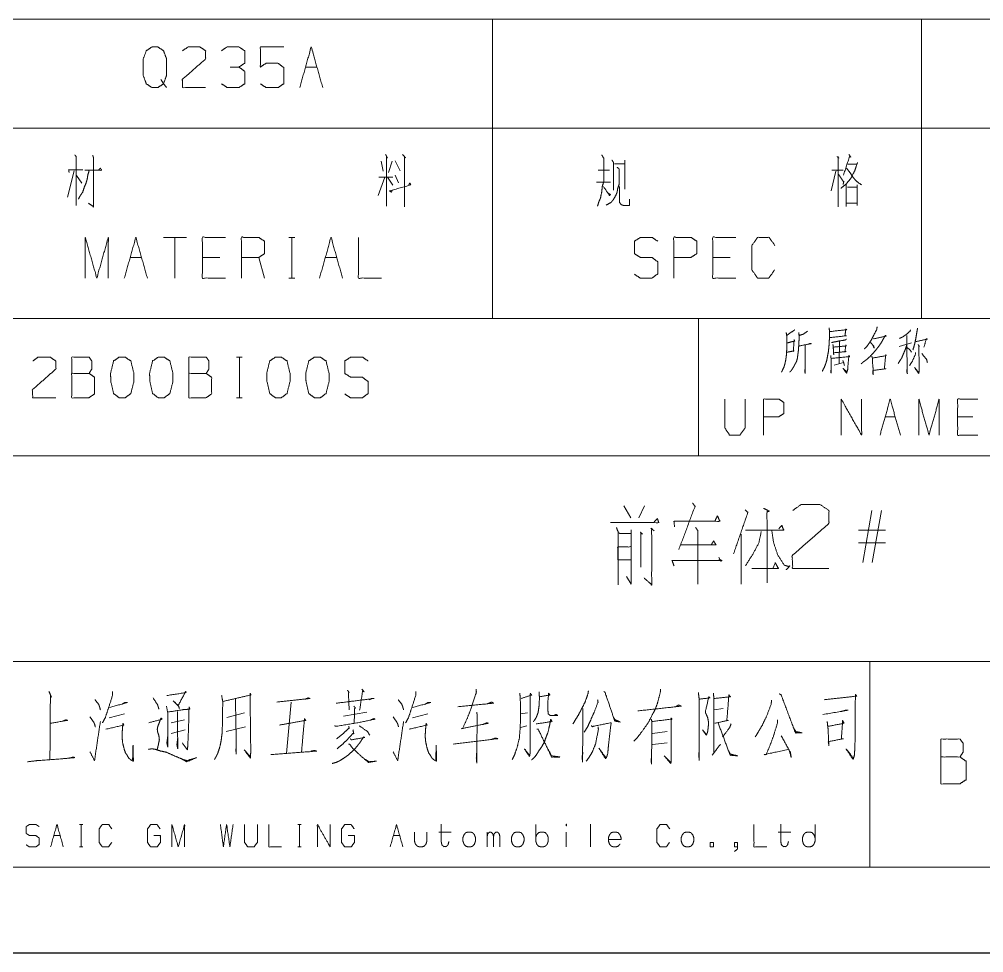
# Model space of a CAD drawing. Header units: millimetres. Extents: x 2210 to 79821, y -19430 to 2344.
# Drawn here: x 6427.4 to 6483.7, y 1492.8 to 1547.3 of the extents above; entities that cross this region are included whole.
import ezdxf

# ---------------------------------------------------------------- set-up
doc = ezdxf.new("R2010")
doc.units = ezdxf.units.MM
doc.layers.add('101', color=7, linetype='Continuous', true_color=0xffffff)

msp = doc.modelspace()

# ---------------------------------------------------------------- linework, layer by layer
msp.add_line((2209.782, 1492.822), (13049.157, 1492.822))
at = {"layer": '101', "color": 72, "linetype": 'Continuous', "lineweight": 18}
for p, q in [((6425.03, 1547.284), (6455.03, 1547.284)), ((6455.03, 1547.284), (6455.03, 1540.934)), ((6455.03, 1547.284), (6480.03, 1547.284)), ((6480.03, 1547.284), (6480.03, 1540.934)), ((6480.03, 1547.284), (6510.03, 1547.284)), ((6444.117, 1544.497), (6444.789, 1544.497)), ((6425.03, 1540.934), (6455.03, 1540.934)), ((6455.03, 1540.934), (6455.03, 1529.822)), ((6455.03, 1540.934), (6480.03, 1540.934)), ((6480.03, 1540.934), (6480.03, 1529.822)), ((6480.03, 1540.934), (6510.03, 1540.934)), ((6448.525, 1538.997), (6448.648, 1538.422)), ((6449.179, 1538.997), (6448.967, 1538.347)), ((6449.355, 1539.022), (6449.638, 1538.447)), ((6462.132, 1538.847), (6462.733, 1538.847)), ((6462.733, 1539.072), (6462.733, 1537.372)), ((6430.631, 1538.447), (6430.242, 1536.897)), ((6430.772, 1538.172), (6431.073, 1537.722)), ((6449.338, 1538.197), (6449.55, 1537.747)), ((6461.177, 1538.472), (6461.849, 1538.472)), ((6475.048, 1538.422), (6474.765, 1537.272)), ((6448.754, 1538.072), (6448.348, 1536.997)), ((6448.401, 1538.072), (6449.214, 1538.072)), ((6448.896, 1538.072), (6449.214, 1537.597)), ((6461.089, 1537.772), (6461.902, 1537.772)), ((6437.173, 1534.559), (6435.83, 1534.559)), ((6436.502, 1534.559), (6436.502, 1532.184)), ((6443.154, 1534.559), (6443.49, 1534.559)), ((6443.331, 1534.559), (6443.331, 1532.184)), ((6433.889, 1533.384), (6434.561, 1533.384)), ((6439.114, 1533.384), (6438.107, 1533.384)), ((6441.726, 1532.184), (6441.391, 1533.384)), ((6445.272, 1533.384), (6445.943, 1533.384)), ((6468.877, 1533.384), (6467.869, 1533.384)), ((6443.154, 1532.184), (6443.49, 1532.184)), ((6425.03, 1529.822), (6455.03, 1529.822)), ((6455.03, 1529.822), (6480.03, 1529.822)), ((6480.03, 1529.822), (6510.03, 1529.822)), ((6475.25, 1528.488), (6475.234, 1527.185)), ((6478.745, 1528.201), (6479.463, 1528.4)), ((6440.091, 1527.573), (6440.427, 1527.573)), ((6440.268, 1527.573), (6440.268, 1525.198)), ((6474.953, 1527.097), (6475.5, 1527.252)), ((6440.091, 1525.198), (6440.427, 1525.198)), ((6477.917, 1524.083), (6478.51, 1524.083)), ((6483.036, 1524.083), (6482.147, 1524.083)), ((6462.69, 1518.9), (6463.08, 1518.191)), ((6463.887, 1518.9), (6463.553, 1518.191)), ((6476.613, 1515.592), (6477.142, 1518.624)), ((6477.699, 1518.624), (6477.17, 1515.592)), ((6477.949, 1517.482), (6476.362, 1517.482)), ((6469.526, 1517.246), (6469.526, 1514.333)), ((6477.949, 1516.734), (6476.362, 1516.734)), ((6468.363, 1515.632), (6468.224, 1515.907)), ((6471.503, 1515.553), (6471.364, 1515.238)), ((6462.83, 1514.766), (6463.108, 1514.333)), ((6443.277, 1507.448), (6443.009, 1504.447)), ((6465.883, 1507.276), (6465.688, 1507.172)), ((6432.67, 1506.517), (6433.572, 1506.758)), ((6440.571, 1506.827), (6439.522, 1506.551)), ((6446.325, 1506.62), (6447.691, 1506.862)), ((6450.349, 1506.517), (6451.251, 1506.758)), ((6457.055, 1506.827), (6456.665, 1506.758)), ((6468.467, 1507.069), (6467.955, 1507)), ((6436.279, 1506.241), (6437.059, 1506.413)), ((6457.03, 1506.068), (6456.665, 1505.965)), ((6436.279, 1505.62), (6437.108, 1505.827)), ((6439.497, 1505.723), (6440.619, 1505.999)), ((6465.2, 1505.723), (6464.346, 1505.62)), ((6464.346, 1504.964), (6465.2, 1505.068)), ((6430.943, 1500.307), (6431.128, 1500.307)), ((6431.04, 1500.307), (6431.04, 1498.996)), ((6443.672, 1500.307), (6443.857, 1500.307)), ((6443.77, 1500.307), (6443.77, 1498.996)), ((6457.542, 1499.341), (6457.542, 1500.307)), ((6460.742, 1500.321), (6460.742, 1498.996)), ((6429.441, 1499.658), (6429.811, 1499.658)), ((6449.242, 1499.658), (6449.612, 1499.658)), ((6451.885, 1499.865), (6452.617, 1499.865)), ((6454.714, 1498.996), (6454.714, 1499.865)), ((6459.327, 1499.865), (6459.327, 1498.996)), ((6471.686, 1499.865), (6472.418, 1499.865)), ((6430.943, 1498.996), (6431.128, 1498.996)), ((6443.672, 1498.996), (6443.857, 1498.996))]:
    msp.add_line(p, q, dxfattribs=at)
at = {"layer": '101', "color": 133, "linetype": 'Continuous', "lineweight": 18}
for p, q in [((6377.03, 1529.822), (6557.03, 1529.822)), ((6467.03, 1529.822), (6467.03, 1521.822)), ((6377.03, 1521.822), (6557.03, 1521.822)), ((6427.03, 1509.822), (6536.03, 1509.822)), ((6477.03, 1509.822), (6477.03, 1497.822)), ((6167.03, 1497.822), (6557.03, 1497.822)), ((6377.03, 1497.822), (6557.03, 1497.822)), ((6142.03, 1492.822), (6562.03, 1492.822))]:
    msp.add_line(p, q, dxfattribs=at)
at = {"layer": '101', "color": 72, "linetype": 'Continuous', "lineweight": 18}
for points, knots in [([(6435.683, 1543.772), (6435.842, 1543.522), (6435.506, 1543.297), (6435.17, 1543.297), (6434.834, 1543.522), (6434.658, 1543.997), (6434.658, 1544.972), (6434.834, 1545.447), (6435.17, 1545.672), (6435.506, 1545.672), (6435.842, 1545.447), (6436.019, 1544.972), (6436.019, 1544.022), (6435.842, 1543.522), (6436.019, 1543.297)], [0, 0, 0.043279, 0.102317, 0.151367, 0.210407, 0.284429, 0.426831, 0.500853, 0.559894, 0.608944, 0.667982, 0.742004, 0.880755, 0.958211, 1, 1]), ([(6436.952, 1545.447), (6437.27, 1545.672), (6437.959, 1545.672), (6438.295, 1545.447), (6438.295, 1544.972), (6436.934, 1543.772), (6436.952, 1543.297), (6438.295, 1543.297)], [0, 0, 0.069691, 0.192979, 0.265274, 0.350227, 0.674741, 0.759752, 1, 1]), ([(6440.236, 1544.497), (6440.572, 1544.722), (6440.572, 1545.447), (6440.236, 1545.672), (6439.546, 1545.672), (6439.211, 1545.447)], [0, 0, 0.153872, 0.429851, 0.583723, 0.846122, 1, 1]), ([(6441.487, 1543.522), (6441.823, 1543.297), (6442.512, 1543.297), (6442.848, 1543.522), (6442.848, 1544.472), (6442.512, 1544.722), (6441.823, 1544.722), (6441.487, 1544.497), (6441.487, 1545.672), (6442.848, 1545.672)], [0, 0, 0.062229, 0.168345, 0.230571, 0.376816, 0.441264, 0.547379, 0.609609, 0.79049, 1, 1]), ([(6439.228, 1543.522), (6439.546, 1543.297), (6440.236, 1543.297), (6440.572, 1543.522), (6440.572, 1544.247), (6440.236, 1544.497), (6439.723, 1544.497)], [0, 0, 0.124123, 0.34369, 0.472445, 0.703376, 0.836727, 1, 1]), ([(6430.666, 1539.372), (6430.737, 1539.272), (6430.737, 1536.422)], [0, 0, 0.041199, 1, 1]), ([(6431.709, 1539.347), (6431.762, 1539.197), (6431.762, 1536.347), (6431.462, 1536.547)], [0, 0, 0.047209, 0.892896, 1, 1]), ([(6448.79, 1539.397), (6448.896, 1539.197), (6448.843, 1539.272), (6448.843, 1536.372)], [0, 0, 0.070344, 0.098885, 1, 1]), ([(6449.78, 1539.397), (6449.956, 1539.197), (6449.886, 1539.272), (6449.886, 1536.347)], [0, 0, 0.081006, 0.11229, 1, 1]), ([(6461.389, 1539.372), (6461.513, 1539.172), (6461.513, 1537.822), (6461.425, 1537.522), (6461.389, 1537.197), (6461.319, 1536.847), (6461.23, 1536.647), (6461.142, 1536.372)], [0, 0, 0.076125, 0.513098, 0.614331, 0.720148, 0.835726, 0.906504, 1, 1]), ([(6475.119, 1539.272), (6475.225, 1539.172), (6475.172, 1539.247), (6475.172, 1536.347), (6475.172, 1538.472), (6474.819, 1538.472), (6475.472, 1538.472)], [0, 0, 0.023247, 0.037896, 0.500409, 0.839319, 0.895699, 1, 1]), ([(6475.808, 1539.397), (6475.914, 1539.247), (6475.844, 1539.272), (6475.49, 1538.197)], [0, 0, 0.132126, 0.186059, 1, 1]), ([(6461.99, 1539.072), (6462.079, 1538.922), (6462.079, 1537.322)], [0, 0, 0.098129, 1, 1]), ([(6475.738, 1538.822), (6476.286, 1538.822), (6476.303, 1538.922), (6476.144, 1538.447), (6475.914, 1537.997), (6475.649, 1537.672), (6475.331, 1537.422)], [0, 0, 0.220966, 0.26192, 0.463932, 0.667691, 0.836831, 1, 1]), ([(6430.331, 1538.347), (6430.313, 1538.497), (6431.126, 1538.497)], [0, 0, 0.156667, 1, 1]), ([(6431.497, 1538.447), (6431.426, 1538.197), (6431.391, 1537.972), (6431.32, 1537.722), (6431.214, 1537.472), (6431.126, 1537.197), (6430.985, 1536.997), (6430.878, 1536.797)], [0, 0, 0.146031, 0.274053, 0.420084, 0.572724, 0.735083, 0.872755, 1, 1]), ([(6431.25, 1538.472), (6432.239, 1538.472), (6432.151, 1538.597), (6432.045, 1538.472)], [0, 0, 0.757413, 0.874554, 1, 1]), ([(6462.291, 1538.647), (6462.415, 1538.547), (6462.415, 1537.672), (6462.326, 1537.422), (6462.291, 1537.197), (6462.22, 1537.022), (6462.079, 1536.772), (6461.937, 1536.597), (6461.655, 1536.447)], [0, 0, 0.062435, 0.405831, 0.509895, 0.599279, 0.673351, 0.786072, 0.874364, 1, 1]), ([(6475.207, 1538.247), (6475.508, 1537.772), (6475.508, 1537.847), (6475.472, 1537.647)], [0, 0, 0.668993, 0.75826, 1, 1]), ([(6475.667, 1538.597), (6475.844, 1538.372), (6476.038, 1538.072), (6476.215, 1537.872), (6476.533, 1537.622)], [0, 0, 0.21756, 0.48939, 0.692342, 1, 1]), ([(6449.179, 1537.322), (6449.126, 1537.197), (6449.02, 1537.272), (6450.257, 1537.622), (6450.204, 1537.747), (6450.133, 1537.597)], [0, 0, 0.073272, 0.143369, 0.837239, 0.91051, 1, 1]), ([(6475.649, 1537.622), (6475.649, 1536.372), (6475.649, 1536.547), (6476.286, 1536.547), (6476.286, 1536.422), (6476.286, 1537.622), (6476.286, 1537.497), (6475.72, 1537.497)], [0, 0, 0.306605, 0.34953, 0.505604, 0.536265, 0.830605, 0.861265, 1, 1]), ([(6461.495, 1537.522), (6461.849, 1536.997), (6461.902, 1537.047), (6461.761, 1537.147)], [0, 0, 0.720064, 0.802978, 1, 1]), ([(6462.432, 1537.522), (6462.432, 1536.597), (6462.521, 1536.472), (6462.662, 1536.422), (6463.016, 1536.422), (6463.016, 1536.797)], [0, 0, 0.472764, 0.551003, 0.627661, 0.808338, 1, 1]), ([(6431.277, 1532.184), (6431.277, 1534.559), (6431.949, 1532.184), (6432.62, 1534.559), (6432.62, 1532.184)], [0, 0, 0.245192, 0.5, 0.754808, 1, 1]), ([(6439.45, 1532.184), (6438.107, 1532.184), (6438.107, 1534.559), (6439.45, 1534.559)], [0, 0, 0.26539, 0.73461, 1, 1]), ([(6440.383, 1532.184), (6440.383, 1534.559), (6441.391, 1534.559), (6441.726, 1534.334), (6441.726, 1533.609), (6441.391, 1533.384), (6440.383, 1533.384)], [0, 0, 0.400952, 0.571034, 0.639278, 0.761674, 0.829918, 1, 1]), ([(6447.212, 1534.559), (6447.212, 1532.184), (6448.556, 1532.184)], [0, 0, 0.638733, 1, 1]), ([(6463.299, 1532.409), (6463.635, 1532.184), (6464.324, 1532.184), (6464.66, 1532.434), (6464.66, 1533.134), (6464.324, 1533.384), (6463.652, 1533.384), (6463.299, 1533.609), (6463.299, 1534.334), (6463.652, 1534.559), (6464.324, 1534.559), (6464.66, 1534.334)], [0, 0, 0.068037, 0.184055, 0.25452, 0.372335, 0.4428, 0.555844, 0.626371, 0.748393, 0.81892, 0.931964, 1, 1]), ([(6465.593, 1532.184), (6465.593, 1534.559), (6466.6, 1534.559), (6466.936, 1534.334), (6466.936, 1533.609), (6466.583, 1533.384), (6465.593, 1533.384)], [0, 0, 0.401147, 0.571311, 0.639588, 0.762044, 0.832821, 1, 1]), ([(6469.213, 1532.184), (6467.869, 1532.184), (6467.869, 1534.559), (6469.213, 1534.559)], [0, 0, 0.26539, 0.73461, 1, 1]), ([(6471.471, 1532.659), (6471.136, 1532.184), (6470.482, 1532.184), (6470.146, 1532.659), (6470.146, 1534.084), (6470.482, 1534.559), (6471.153, 1534.559), (6471.489, 1534.084)], [0, 0, 0.114568, 0.243366, 0.357936, 0.638584, 0.753154, 0.885433, 1, 1]), ([(6472.659, 1529.173), (6472.597, 1529.128), (6472.175, 1528.841), (6472.144, 1529.018), (6472.191, 1528.841), (6472.191, 1528.267), (6472.175, 1527.914), (6472.159, 1527.671), (6472.128, 1527.428), (6472.081, 1527.207), (6472.019, 1526.987), (6471.941, 1526.832), (6471.878, 1526.7)], [0, 0, 0.024363, 0.186803, 0.243942, 0.302154, 0.485024, 0.597668, 0.675195, 0.753199, 0.825098, 0.89819, 0.953346, 1, 1]), ([(6474.657, 1529.283), (6474.672, 1529.084), (6474.672, 1528.731), (6474.657, 1528.4), (6474.641, 1528.179), (6474.61, 1527.892), (6474.563, 1527.649), (6474.516, 1527.384), (6474.454, 1527.185), (6474.376, 1526.987), (6474.251, 1526.744)], [0, 0, 0.076503, 0.212087, 0.33934, 0.424292, 0.535105, 0.630037, 0.733301, 0.813245, 0.895183, 1, 1]), ([(6474.703, 1529.062), (6475.671, 1529.173), (6475.624, 1529.217), (6475.578, 1528.819), (6475.656, 1528.819), (6474.688, 1528.709)], [0, 0, 0.39108, 0.416924, 0.577585, 0.60892, 1, 1]), ([(6477.45, 1529.349), (6477.435, 1529.195), (6477.247, 1528.841), (6477.138, 1528.621), (6477.013, 1528.422), (6476.857, 1528.201), (6476.701, 1528.047)], [0, 0, 0.101774, 0.363754, 0.525154, 0.678922, 0.85608, 1, 1]), ([(6479.401, 1529.173), (6479.37, 1529.084), (6479.167, 1528.908), (6478.948, 1528.753), (6478.761, 1528.665)], [0, 0, 0.111856, 0.433088, 0.752703, 1, 1]), ([(6479.807, 1529.261), (6479.791, 1529.151), (6479.713, 1528.687), (6479.651, 1528.378), (6479.542, 1528.002)], [0, 0, 0.086565, 0.451629, 0.696477, 1, 1]), ([(6472.222, 1527.848), (6472.253, 1527.87), (6472.612, 1527.936), (6472.565, 1527.914), (6472.612, 1528.599), (6472.643, 1528.51), (6472.206, 1528.4)], [0, 0, 0.022681, 0.239273, 0.269981, 0.676983, 0.732557, 1, 1]), ([(6473.393, 1529.084), (6473.143, 1528.908), (6472.909, 1528.841), (6472.878, 1529.018), (6472.909, 1528.753), (6472.893, 1528.488), (6472.878, 1528.201), (6472.862, 1527.958), (6472.831, 1527.737), (6472.799, 1527.495), (6472.753, 1527.318), (6472.675, 1527.185), (6472.597, 1527.031), (6472.518, 1526.898), (6472.44, 1526.788), (6472.362, 1526.7)], [0, 0, 0.096319, 0.172937, 0.229415, 0.313416, 0.396985, 0.487495, 0.564125, 0.634336, 0.711437, 0.768975, 0.817388, 0.871906, 0.920319, 0.962889, 1, 1]), ([(6475.656, 1528.621), (6475.609, 1528.576), (6475.219, 1528.51), (6475, 1528.466), (6474.797, 1528.422)], [0, 0, 0.07226, 0.516589, 0.766867, 1, 1]), ([(6477.232, 1528.665), (6477.279, 1528.643), (6477.981, 1528.797), (6477.934, 1528.841), (6477.809, 1528.621), (6477.669, 1528.378), (6477.528, 1528.179), (6477.372, 1527.98), (6477.2, 1527.782), (6477.013, 1527.583), (6476.81, 1527.406), (6476.654, 1527.296), (6476.529, 1527.185)], [0, 0, 0.017093, 0.254607, 0.275864, 0.359629, 0.452278, 0.53264, 0.616084, 0.70281, 0.792986, 0.881828, 0.944963, 1, 1]), ([(6479.182, 1528.841), (6479.198, 1527.097), (6479.214, 1526.611), (6479.182, 1526.7), (6479.198, 1526.898)], [0, 0, 0.691283, 0.883884, 0.921006, 1, 1]), ([(6479.682, 1528.466), (6480.384, 1528.621), (6480.322, 1528.643), (6480.182, 1528.157)], [0, 0, 0.557066, 0.608364, 1, 1]), ([(6472.893, 1528.223), (6473.596, 1528.356), (6473.549, 1528.378), (6473.471, 1528.334)], [0, 0, 0.834819, 0.895271, 1, 1]), ([(6473.252, 1528.267), (6473.252, 1526.633), (6473.237, 1526.744), (6473.252, 1526.92)], [0, 0, 0.849783, 0.907772, 1, 1]), ([(6474.875, 1528.311), (6474.891, 1528.157), (6474.922, 1527.715), (6474.906, 1527.826), (6475.64, 1527.892), (6475.578, 1527.892), (6475.624, 1528.289), (6475.656, 1528.223), (6474.891, 1528.157)], [0, 0, 0.056492, 0.217482, 0.258029, 0.525926, 0.548635, 0.694164, 0.720796, 1, 1]), ([(6477.06, 1528.422), (6477.091, 1528.4), (6477.263, 1528.201), (6477.279, 1528.091), (6477.216, 1528.245)], [0, 0, 0.066028, 0.519581, 0.712132, 1, 1]), ([(6479.182, 1528.289), (6479.089, 1528.002), (6478.98, 1527.759), (6478.886, 1527.517), (6478.792, 1527.384), (6478.683, 1527.207)], [0, 0, 0.251918, 0.474135, 0.691326, 0.826694, 1, 1]), ([(6479.198, 1528.135), (6479.401, 1527.958), (6479.448, 1527.87)], [0, 0, 0.729109, 1, 1]), ([(6479.838, 1528.311), (6479.916, 1528.201), (6479.885, 1528.223), (6479.901, 1527.053), (6479.901, 1526.766), (6479.885, 1526.611), (6479.635, 1526.965), (6479.885, 1526.655)], [0, 0, 0.051678, 0.066298, 0.513635, 0.623349, 0.682727, 0.848098, 1, 1]), ([(6428.214, 1527.348), (6428.532, 1527.573), (6429.222, 1527.573), (6429.558, 1527.348), (6429.558, 1526.873), (6428.197, 1525.673), (6428.214, 1525.198), (6429.558, 1525.198)], [0, 0, 0.069691, 0.192976, 0.265274, 0.350227, 0.67474, 0.759752, 1, 1]), ([(6430.491, 1526.623), (6430.491, 1527.573), (6431.498, 1527.573), (6431.657, 1527.348), (6431.657, 1526.873), (6431.498, 1526.623), (6430.491, 1526.623), (6430.491, 1525.198), (6431.48, 1525.198), (6431.816, 1525.423), (6431.816, 1526.398), (6431.498, 1526.623)], [0, 0, 0.115917, 0.238846, 0.272469, 0.330427, 0.366584, 0.489513, 0.663388, 0.78416, 0.833484, 0.952452, 1, 1]), ([(6433.598, 1525.198), (6433.934, 1525.448), (6434.11, 1526.148), (6434.11, 1526.623), (6433.934, 1527.348), (6433.598, 1527.573), (6433.262, 1527.573), (6432.926, 1527.348), (6432.75, 1526.623), (6432.767, 1526.148), (6432.926, 1525.448), (6433.262, 1525.198), (6433.598, 1525.198)], [0, 0, 0.067524, 0.18397, 0.260583, 0.380943, 0.446139, 0.500306, 0.565503, 0.685863, 0.762528, 0.878309, 0.945833, 1, 1]), ([(6435.874, 1525.198), (6436.21, 1525.448), (6436.387, 1526.148), (6436.387, 1526.623), (6436.21, 1527.348), (6435.874, 1527.573), (6435.539, 1527.573), (6435.203, 1527.348), (6435.026, 1526.623), (6435.044, 1526.148), (6435.203, 1525.448), (6435.539, 1525.198), (6435.874, 1525.198)], [0, 0, 0.067527, 0.183972, 0.260584, 0.380943, 0.446142, 0.500305, 0.565504, 0.685864, 0.762529, 0.87831, 0.945837, 1, 1]), ([(6437.32, 1526.623), (6437.32, 1527.573), (6438.328, 1527.573), (6438.487, 1527.348), (6438.487, 1526.873), (6438.328, 1526.623), (6437.32, 1526.623), (6437.32, 1525.198), (6438.31, 1525.198), (6438.646, 1525.423), (6438.646, 1526.398), (6438.328, 1526.623)], [0, 0, 0.115917, 0.238847, 0.27247, 0.330429, 0.366585, 0.489516, 0.663391, 0.784165, 0.833487, 0.952454, 1, 1]), ([(6442.704, 1525.198), (6443.04, 1525.448), (6443.216, 1526.148), (6443.216, 1526.623), (6443.04, 1527.348), (6442.704, 1527.573), (6442.368, 1527.573), (6442.032, 1527.348), (6441.855, 1526.623), (6441.873, 1526.148), (6442.032, 1525.448), (6442.368, 1525.198), (6442.704, 1525.198)], [0, 0, 0.067524, 0.18397, 0.260583, 0.380943, 0.446139, 0.500306, 0.565503, 0.685863, 0.762528, 0.878309, 0.945833, 1, 1]), ([(6444.98, 1525.198), (6445.316, 1525.448), (6445.493, 1526.148), (6445.493, 1526.623), (6445.316, 1527.348), (6444.98, 1527.573), (6444.644, 1527.573), (6444.309, 1527.348), (6444.132, 1526.623), (6444.15, 1526.148), (6444.309, 1525.448), (6444.644, 1525.198), (6444.98, 1525.198)], [0, 0, 0.067524, 0.18397, 0.260583, 0.380943, 0.446139, 0.500306, 0.565503, 0.685863, 0.762528, 0.878309, 0.945833, 1, 1]), ([(6446.408, 1525.423), (6446.744, 1525.198), (6447.434, 1525.198), (6447.769, 1525.448), (6447.769, 1526.148), (6447.434, 1526.398), (6446.762, 1526.398), (6446.408, 1526.623), (6446.408, 1527.348), (6446.762, 1527.573), (6447.434, 1527.573), (6447.769, 1527.348)], [0, 0, 0.068037, 0.184056, 0.254519, 0.372335, 0.442798, 0.555842, 0.62637, 0.748394, 0.818922, 0.931966, 1, 1]), ([(6474.75, 1527.671), (6474.766, 1527.472), (6474.781, 1526.965), (6474.766, 1526.633), (6474.75, 1526.722), (6474.781, 1526.943)], [0, 0, 0.147471, 0.523364, 0.768667, 0.835021, 1, 1]), ([(6474.781, 1527.495), (6475.843, 1527.605), (6475.812, 1527.671), (6475.796, 1527.561), (6475.749, 1527.053), (6475.734, 1526.854), (6475.671, 1526.633), (6475.468, 1526.92), (6475.687, 1526.7)], [0, 0, 0.374083, 0.399749, 0.43883, 0.61759, 0.687458, 0.767887, 0.891105, 1, 1]), ([(6477.138, 1527.627), (6477.169, 1527.561), (6477.2, 1527.009), (6477.216, 1526.943), (6477.216, 1526.545), (6477.2, 1526.722), (6477.2, 1526.788), (6477.965, 1526.898), (6477.872, 1526.898), (6477.95, 1527.715), (6477.981, 1527.671), (6477.934, 1527.649), (6477.185, 1527.517)], [0, 0, 0.018828, 0.160986, 0.178485, 0.280676, 0.326272, 0.343303, 0.542024, 0.566111, 0.777126, 0.791033, 0.804348, 1, 1]), ([(6479.698, 1527.848), (6479.682, 1527.737), (6479.51, 1527.34), (6479.339, 1527.075)], [0, 0, 0.129619, 0.632946, 1, 1]), ([(6480.057, 1527.782), (6480.338, 1527.428), (6480.384, 1527.252)], [0, 0, 0.711821, 1, 1]), ([(6475.453, 1527.384), (6475.515, 1527.207), (6475.546, 1527.075)], [0, 0, 0.579215, 1, 1]), ([(6468.569, 1525.121), (6468.569, 1523.443), (6468.85, 1523.023), (6469.443, 1523.023), (6469.755, 1523.443), (6469.755, 1525.121)], [0, 0, 0.337151, 0.438599, 0.557782, 0.662849, 1, 1]), ([(6470.832, 1523.023), (6470.832, 1525.121), (6471.722, 1525.121), (6472.018, 1524.922), (6472.018, 1524.282), (6471.706, 1524.083), (6470.832, 1524.083)], [0, 0, 0.401145, 0.571312, 0.639588, 0.762043, 0.832818, 1, 1]), ([(6475.358, 1523.023), (6475.358, 1525.121), (6476.544, 1523.023), (6476.544, 1525.121)], [0, 0, 0.317574, 0.682426, 1, 1]), ([(6479.884, 1523.023), (6479.884, 1525.121), (6480.477, 1523.023), (6481.07, 1525.121), (6481.07, 1523.023)], [0, 0, 0.245192, 0.5, 0.754808, 1, 1]), ([(6483.333, 1523.023), (6482.147, 1523.023), (6482.147, 1525.121), (6483.333, 1525.121)], [0, 0, 0.265389, 0.734611, 1, 1]), ([(6466.693, 1519.057), (6466.832, 1518.86), (6465.886, 1516.341)], [0, 0, 0.082206, 1, 1]), ([(6469.749, 1518.663), (6469.916, 1518.506), (6469.081, 1516.104)], [0, 0, 0.082802, 1, 1]), ([(6470.835, 1518.742), (6471.169, 1518.585), (6471.03, 1518.545), (6471.03, 1514.411)], [0, 0, 0.079453, 0.110572, 1, 1]), ([(6472.527, 1518.624), (6473.028, 1518.978), (6474.114, 1518.978), (6474.642, 1518.624), (6474.642, 1517.876), (6472.499, 1515.986), (6472.527, 1515.238), (6474.642, 1515.238)], [0, 0, 0.069692, 0.192977, 0.265274, 0.350227, 0.674741, 0.759753, 1, 1]), ([(6461.911, 1517.915), (6464.722, 1517.915), (6464.639, 1518.152), (6464.444, 1517.955)], [0, 0, 0.842005, 0.917046, 1, 1]), ([(6465.635, 1517.679), (6465.607, 1517.994), (6468.28, 1517.994), (6468.14, 1518.309), (6468.001, 1518.033)], [0, 0, 0.086832, 0.820652, 0.915214, 1, 1]), ([(6462.245, 1517.64), (6462.356, 1517.364), (6462.356, 1514.293), (6462.356, 1517.285), (6463.108, 1517.285), (6463.108, 1517.482), (6463.108, 1514.333), (6463.108, 1516.498), (6462.329, 1516.498), (6462.329, 1515.75), (6463.08, 1515.75)], [0, 0, 0.019945, 0.226009, 0.426789, 0.47722, 0.490429, 0.701777, 0.847078, 0.899376, 0.949571, 1, 1]), ([(6463.637, 1517.364), (6463.776, 1517.246), (6463.665, 1517.285), (6463.665, 1515.317)], [0, 0, 0.080443, 0.132484, 1, 1]), ([(6464.249, 1517.6), (6464.444, 1517.443), (6464.305, 1517.561), (6464.305, 1514.293), (6463.86, 1514.687)], [0, 0, 0.058327, 0.100824, 0.861608, 1, 1]), ([(6466.86, 1517.64), (6466.999, 1517.443), (6466.999, 1514.333)], [0, 0, 0.071936, 1, 1]), ([(6469.777, 1517.482), (6472.004, 1517.482), (6471.892, 1517.758), (6471.725, 1517.561)], [0, 0, 0.800376, 0.90721, 1, 1]), ([(6470.696, 1517.403), (6470.556, 1516.734), (6470.195, 1516.065), (6469.777, 1515.396)], [0, 0, 0.306098, 0.646782, 1, 1]), ([(6471.308, 1517.443), (6471.419, 1516.734), (6471.642, 1516.065), (6472.032, 1515.435), (6472.282, 1515.356), (6472.366, 1515.396), (6472.143, 1515.159)], [0, 0, 0.252325, 0.50043, 0.760973, 0.853337, 0.885812, 1, 1]), ([(6465.997, 1516.616), (6468.057, 1516.616), (6467.918, 1516.852), (6467.779, 1516.616)], [0, 0, 0.789756, 0.894878, 1, 1]), ([(6465.607, 1515.396), (6465.496, 1515.711), (6468.391, 1515.711), (6468.224, 1515.789)], [0, 0, 0.097863, 0.945907, 1, 1]), ([(6470.139, 1515.238), (6471.698, 1515.238), (6471.503, 1515.592)], [0, 0, 0.794017, 1, 1]), ([(6429.158, 1508.069), (6429.304, 1507.724), (6429.256, 1507.828), (6429.231, 1507.103), (6429.231, 1505.068), (6429.207, 1504.102)], [0, 0, 0.088891, 0.116032, 0.287978, 0.770794, 1, 1]), ([(6432.865, 1508.069), (6432.865, 1507.828), (6432.621, 1507.069), (6432.45, 1506.551), (6432.279, 1506.241)], [0, 0, 0.124612, 0.535976, 0.817159, 1, 1]), ([(6436.035, 1507.828), (6437.157, 1508), (6437.132, 1508.069), (6436.693, 1507.241), (6436.401, 1507.517), (6436.718, 1507.207), (6436.766, 1507.069)], [0, 0, 0.361753, 0.385074, 0.683733, 0.811934, 0.953357, 1, 1]), ([(6439.229, 1507.828), (6439.302, 1507.414), (6439.278, 1507), (6439.278, 1506.275), (6439.254, 1505.62), (6439.205, 1505.24), (6439.132, 1504.861), (6439.01, 1504.481), (6438.912, 1504.274), (6438.814, 1504.102)], [0, 0, 0.110336, 0.219176, 0.409317, 0.581468, 0.681885, 0.783317, 0.887931, 0.947989, 1, 1]), ([(6439.302, 1507.483), (6440.937, 1507.862), (6440.888, 1507.966), (6440.888, 1507.448), (6440.912, 1506.034), (6440.912, 1505.206), (6440.937, 1504.688), (6440.912, 1504.343), (6440.912, 1504.171), (6440.546, 1504.654), (6440.888, 1504.274)], [0, 0, 0.250211, 0.267275, 0.344454, 0.55544, 0.678925, 0.756189, 0.80777, 0.833496, 0.923863, 1, 1]), ([(6446.569, 1508.138), (6446.667, 1508), (6446.618, 1508), (6446.667, 1507)], [0, 0, 0.138589, 0.178592, 1, 1]), ([(6447.398, 1508.207), (6447.545, 1508.035), (6447.447, 1508.104), (6447.277, 1506.965)], [0, 0, 0.151118, 0.230947, 1, 1]), ([(6450.544, 1508.069), (6450.544, 1507.828), (6450.3, 1507.069), (6450.129, 1506.551), (6449.959, 1506.241)], [0, 0, 0.124612, 0.535976, 0.817159, 1, 1]), ([(6454.08, 1508.207), (6454.08, 1508), (6453.763, 1507.034), (6453.543, 1506.482), (6453.275, 1505.896), (6453.226, 1505.896), (6454.787, 1506.206), (6454.69, 1506.241), (6454.47, 1506.137)], [0, 0, 0.046524, 0.275032, 0.408545, 0.553501, 0.564465, 0.92219, 0.945453, 1, 1]), ([(6456.616, 1507.966), (6456.64, 1507.69), (6456.665, 1506.827), (6456.64, 1505.999), (6456.591, 1505.344), (6456.445, 1504.757), (6456.299, 1504.343), (6456.177, 1504.102)], [0, 0, 0.070329, 0.28934, 0.499598, 0.66644, 0.819873, 0.931329, 1, 1]), ([(6456.689, 1507.655), (6457.323, 1507.862), (6457.226, 1507.931), (6457.226, 1504.585), (6457.201, 1504.343), (6457.177, 1504.274), (6456.884, 1504.723), (6457.177, 1504.343)], [0, 0, 0.122094, 0.143965, 0.756447, 0.800872, 0.814266, 0.912285, 1, 1]), ([(6457.738, 1508.035), (6457.762, 1507.69), (6457.738, 1507.241), (6457.689, 1506.862), (6457.591, 1506.586), (6457.469, 1506.379), (6457.396, 1506.31)], [0, 0, 0.190955, 0.438946, 0.650198, 0.811822, 0.94447, 1, 1]), ([(6457.787, 1507.759), (6458.372, 1507.862), (6458.299, 1507.966), (6458.25, 1507.448), (6458.25, 1507), (6458.274, 1506.758), (6458.396, 1506.655), (6458.835, 1506.655), (6458.738, 1506.724), (6458.567, 1506.655)], [0, 0, 0.209703, 0.254415, 0.437769, 0.595975, 0.681595, 0.738019, 0.892888, 0.935041, 1, 1]), ([(6460.615, 1508.104), (6460.591, 1507.931), (6460.42, 1507.448), (6460.249, 1507.103), (6460.03, 1506.689), (6459.859, 1506.413), (6459.713, 1506.172)], [0, 0, 0.081145, 0.319756, 0.499049, 0.717311, 0.868474, 1, 1]), ([(6461.518, 1508.069), (6461.591, 1508), (6462.152, 1506.344), (6462.493, 1506.275), (6462.176, 1506.413), (6462.079, 1506.551)], [0, 0, 0.037082, 0.681737, 0.810185, 0.937687, 1, 1]), ([(6464.81, 1508.207), (6464.81, 1508.035), (6464.663, 1507.448), (6464.517, 1507.034), (6464.37, 1506.758), (6464.102, 1506.241), (6463.712, 1505.689), (6463.444, 1505.344), (6463.273, 1505.171)], [0, 0, 0.049752, 0.224095, 0.350741, 0.440842, 0.608969, 0.803946, 0.929998, 1, 1]), ([(6467.028, 1508), (6467.077, 1507.586), (6467.077, 1504.067), (6467.053, 1504.343), (6467.077, 1504.654)], [0, 0, 0.092137, 0.86992, 0.931161, 1, 1]), ([(6467.101, 1507.621), (6467.711, 1507.69), (6467.638, 1507.759), (6467.443, 1506.896), (6467.443, 1506.827), (6467.492, 1506.724), (6467.565, 1506.551), (6467.614, 1506.31), (6467.614, 1506.103), (6467.589, 1505.861), (6467.565, 1505.689), (6467.492, 1505.516), (6467.272, 1505.827), (6467.492, 1505.551)], [0, 0, 0.163216, 0.189965, 0.42515, 0.443501, 0.473931, 0.523766, 0.589292, 0.644345, 0.7089, 0.755234, 0.805069, 0.906205, 1, 1]), ([(6467.906, 1507.966), (6467.931, 1507.655), (6467.931, 1504.481), (6467.833, 1504.343), (6468.321, 1504.999)], [0, 0, 0.069653, 0.779472, 0.817267, 1, 1]), ([(6467.955, 1507.655), (6468.906, 1507.759), (6468.809, 1507.862), (6468.687, 1506.379), (6468.76, 1506.379), (6467.98, 1506.206)], [0, 0, 0.276542, 0.317649, 0.747834, 0.768982, 1, 1]), ([(6471.735, 1507.931), (6471.857, 1507.862), (6472.686, 1505.654), (6473.076, 1505.654), (6472.711, 1505.723), (6472.564, 1505.965)], [0, 0, 0.039541, 0.705114, 0.815247, 0.920312, 1, 1]), ([(6474.368, 1507.586), (6476.246, 1507.793), (6476.198, 1507.897), (6476.173, 1507.379), (6476.173, 1505.447), (6476.149, 1504.688), (6476.125, 1504.343), (6476.076, 1504.171), (6476.051, 1504.102), (6475.637, 1504.723), (6476.051, 1504.205)], [0, 0, 0.261649, 0.277493, 0.349233, 0.616764, 0.72192, 0.769813, 0.794637, 0.804771, 0.908172, 1, 1]), ([(6431.84, 1507.586), (6432.06, 1507.31), (6432.109, 1507.172), (6432.157, 1507)], [0, 0, 0.519919, 0.73571, 1, 1]), ([(6432.694, 1507.138), (6433.743, 1507.414), (6433.572, 1507.414), (6433.401, 1507.31)], [0, 0, 0.745411, 0.862774, 1, 1]), ([(6435.23, 1507.69), (6435.498, 1507.276), (6435.571, 1507.034)], [0, 0, 0.661595, 1, 1]), ([(6436.01, 1507.207), (6436.084, 1506.827), (6436.084, 1504.826), (6436.035, 1505.068), (6436.084, 1505.413)], [0, 0, 0.129595, 0.800553, 0.883167, 1, 1]), ([(6436.084, 1506.862), (6436.962, 1507), (6437.376, 1507.034), (6437.327, 1507.172), (6437.303, 1506.103), (6437.279, 1505.447), (6437.254, 1504.895), (6437.23, 1504.654), (6436.937, 1505.068)], [0, 0, 0.19844, 0.29133, 0.324006, 0.56283, 0.709269, 0.832622, 0.88681, 1, 1]), ([(6440.034, 1507.621), (6440.083, 1504.895), (6440.083, 1504.412), (6440.058, 1504.619), (6440.083, 1505.033)], [0, 0, 0.711345, 0.837386, 0.891777, 1, 1]), ([(6442.448, 1507.448), (6444.375, 1507.655), (6444.277, 1507.69), (6444.107, 1507.621)], [0, 0, 0.870762, 0.917258, 1, 1]), ([(6445.911, 1507.379), (6448.106, 1507.655), (6447.984, 1507.655), (6447.838, 1507.586)], [0, 0, 0.886329, 0.935184, 1, 1]), ([(6446.935, 1507.207), (6447.033, 1507.103), (6446.984, 1507.069), (6446.959, 1506.241)], [0, 0, 0.138047, 0.196037, 1, 1]), ([(6449.52, 1507.586), (6449.739, 1507.31), (6449.788, 1507.172), (6449.837, 1507)], [0, 0, 0.519919, 0.73571, 1, 1]), ([(6450.373, 1507.138), (6451.422, 1507.414), (6451.251, 1507.414), (6451.081, 1507.31)], [0, 0, 0.745418, 0.86277, 1, 1]), ([(6453.007, 1507.172), (6455.08, 1507.379), (6454.982, 1507.448), (6454.714, 1507.345)], [0, 0, 0.836554, 0.884532, 1, 1]), ([(6461.152, 1507.586), (6461.176, 1507.448), (6460.957, 1506.862), (6460.859, 1506.655), (6460.713, 1506.31), (6460.566, 1505.999), (6460.371, 1505.689)], [0, 0, 0.067376, 0.36846, 0.478481, 0.658656, 0.823687, 1, 1]), ([(6463.492, 1506.931), (6466.029, 1507.207), (6465.883, 1507.276)], [0, 0, 0.940373, 1, 1]), ([(6471.296, 1507.552), (6471.271, 1507.31), (6471.003, 1506.62), (6470.759, 1506.103), (6470.515, 1505.689), (6470.345, 1505.413)], [0, 0, 0.102841, 0.416511, 0.658903, 0.86249, 1, 1]), ([(6436.645, 1506.896), (6436.645, 1506.034), (6436.669, 1505.206), (6436.669, 1504.723), (6436.62, 1504.964), (6436.669, 1505.378)], [0, 0, 0.304008, 0.595981, 0.766226, 0.853067, 1, 1]), ([(6454.104, 1506.862), (6454.129, 1506.689), (6454.104, 1503.895), (6454.08, 1504.171), (6454.104, 1504.516)], [0, 0, 0.048504, 0.826565, 0.903707, 1, 1]), ([(6460.298, 1507.069), (6460.274, 1503.964), (6460.249, 1504.24), (6460.298, 1504.516)], [0, 0, 0.847819, 0.923473, 1, 1]), ([(6474.295, 1506.724), (6475.759, 1506.965), (6475.612, 1506.965), (6475.344, 1506.896)], [0, 0, 0.777945, 0.854701, 1, 1]), ([(6429.256, 1506.206), (6430.231, 1506.379), (6430.158, 1506.413), (6429.987, 1506.344)], [0, 0, 0.788943, 0.853361, 1, 1]), ([(6431.548, 1506.586), (6431.767, 1506.275), (6431.816, 1506.172), (6431.865, 1505.999)], [0, 0, 0.564231, 0.734008, 1, 1]), ([(6431.548, 1504.55), (6431.816, 1504.033), (6432.157, 1506.31)], [0, 0, 0.202025, 1, 1]), ([(6432.474, 1505.861), (6433.523, 1506.103), (6433.475, 1506.206), (6433.45, 1505.965), (6433.426, 1505.62), (6433.426, 1505.378), (6433.45, 1505.102), (6433.548, 1504.688), (6433.621, 1504.481), (6433.718, 1504.343), (6433.816, 1504.171), (6433.938, 1504.067), (6434.084, 1503.998), (6434.06, 1504.93), (6434.036, 1504.067)], [0, 0, 0.198341, 0.219427, 0.264158, 0.327895, 0.3724, 0.423461, 0.501845, 0.542306, 0.573453, 0.609975, 0.639452, 0.669269, 0.84099, 1, 1]), ([(6434.986, 1506.241), (6435.766, 1506.448), (6435.693, 1506.517), (6435.62, 1506.31), (6435.498, 1505.999), (6435.474, 1505.861), (6435.498, 1505.689), (6435.571, 1505.482), (6435.596, 1505.24), (6435.523, 1504.895), (6435.474, 1504.688)], [0, 0, 0.288064, 0.323943, 0.402265, 0.521269, 0.571261, 0.63341, 0.711732, 0.798322, 0.924133, 1, 1]), ([(6442.594, 1506.103), (6444.131, 1506.379), (6444.058, 1506.482), (6443.887, 1504.516)], [0, 0, 0.426351, 0.460965, 1, 1]), ([(6445.813, 1506.068), (6445.886, 1506.034), (6445.935, 1506.034), (6447.179, 1506.241), (6448.179, 1506.448), (6448.106, 1506.482), (6447.935, 1506.413)], [0, 0, 0.030219, 0.048442, 0.519512, 0.900991, 0.93121, 1, 1]), ([(6447.252, 1506.068), (6447.74, 1505.723), (6447.862, 1505.516)], [0, 0, 0.713213, 1, 1]), ([(6449.227, 1506.586), (6449.446, 1506.275), (6449.495, 1506.172), (6449.544, 1505.999)], [0, 0, 0.564239, 0.734012, 1, 1]), ([(6449.227, 1504.55), (6449.495, 1504.033), (6449.837, 1506.31)], [0, 0, 0.202027, 1, 1]), ([(6450.154, 1505.861), (6451.203, 1506.103), (6451.154, 1506.206), (6451.129, 1505.965), (6451.105, 1505.62), (6451.105, 1505.378), (6451.129, 1505.102), (6451.227, 1504.688), (6451.3, 1504.481), (6451.398, 1504.343), (6451.495, 1504.171), (6451.617, 1504.067), (6451.764, 1503.998), (6451.739, 1504.93), (6451.715, 1504.067)], [0, 0, 0.198341, 0.219426, 0.264158, 0.327895, 0.3724, 0.423461, 0.501845, 0.542305, 0.57345, 0.609972, 0.639449, 0.66927, 0.84099, 1, 1]), ([(6457.567, 1506.172), (6458.494, 1506.31), (6458.421, 1506.448), (6458.348, 1506.068), (6458.25, 1505.654), (6458.152, 1505.413), (6458.055, 1505.137), (6457.909, 1504.861), (6457.713, 1504.585), (6457.567, 1504.343), (6457.421, 1504.171), (6457.299, 1504.067)], [0, 0, 0.248088, 0.28944, 0.391759, 0.504363, 0.573317, 0.650816, 0.73352, 0.823008, 0.897766, 0.957654, 1, 1]), ([(6460.786, 1506.068), (6460.859, 1505.999), (6460.908, 1506.034), (6461.932, 1506.241), (6461.786, 1504.895), (6461.737, 1504.412), (6461.664, 1504.205), (6461.615, 1504.136), (6461.225, 1504.757), (6461.64, 1504.205)], [0, 0, 0.021075, 0.033595, 0.252602, 0.536206, 0.63793, 0.683936, 0.701643, 0.855333, 1, 1]), ([(6464.273, 1506.448), (6464.322, 1506.31), (6464.297, 1504.033), (6464.297, 1503.826), (6464.273, 1504.033), (6464.297, 1504.274)], [0, 0, 0.047497, 0.786427, 0.853598, 0.921235, 1, 1]), ([(6464.322, 1506.31), (6465.444, 1506.448), (6465.444, 1506.517), (6465.492, 1506.448), (6465.444, 1506.413), (6465.444, 1503.998), (6465.419, 1503.86), (6465.029, 1504.309), (6465.419, 1503.929)], [0, 0, 0.224398, 0.238094, 0.254868, 0.266729, 0.746112, 0.77393, 0.891944, 1, 1]), ([(6468.175, 1506.241), (6468.882, 1504.343), (6469.321, 1504.309), (6468.882, 1504.412), (6468.784, 1504.619)], [0, 0, 0.643821, 0.783835, 0.927246, 1, 1]), ([(6468.931, 1506.172), (6468.858, 1505.965), (6468.443, 1505.413)], [0, 0, 0.241282, 1, 1]), ([(6471.637, 1506.413), (6471.637, 1506.206), (6471.418, 1505.516), (6471.442, 1505.551), (6471.223, 1504.964), (6470.979, 1504.378), (6470.881, 1504.378), (6472.247, 1504.688)], [0, 0, 0.05545, 0.249412, 0.26073, 0.428483, 0.598637, 0.624772, 1, 1]), ([(6474.539, 1506.31), (6474.588, 1505.896), (6474.637, 1504.895), (6474.612, 1505.137), (6475.49, 1505.309), (6475.368, 1505.309), (6475.442, 1506.379), (6475.515, 1506.206), (6474.612, 1506.034)], [0, 0, 0.08584, 0.292105, 0.342087, 0.526357, 0.55147, 0.772215, 0.810799, 1, 1]), ([(6446.642, 1506.034), (6446.667, 1505.896), (6446.618, 1505.896), (6446.325, 1505.62), (6445.935, 1505.309)], [0, 0, 0.128573, 0.17333, 0.54243, 1, 1]), ([(6446.886, 1505.827), (6446.935, 1505.585), (6446.886, 1505.62), (6446.545, 1505.24), (6446.252, 1504.964), (6445.959, 1504.723)], [0, 0, 0.154138, 0.191518, 0.510905, 0.762591, 1, 1]), ([(6457.616, 1505.861), (6457.689, 1505.861), (6458.47, 1504.24), (6458.957, 1504.24), (6458.47, 1504.309), (6458.177, 1504.861)], [0, 0, 0.021039, 0.538448, 0.678706, 0.82036, 1, 1]), ([(6461.176, 1505.999), (6461.2, 1505.861), (6461.03, 1504.999), (6460.835, 1504.516), (6460.664, 1504.24), (6460.493, 1503.998)], [0, 0, 0.064861, 0.471802, 0.712904, 0.863112, 1, 1]), ([(6446.716, 1505.309), (6446.789, 1505.24), (6447.569, 1505.378), (6447.52, 1505.413), (6447.228, 1504.999), (6447.057, 1504.792), (6446.862, 1504.585), (6446.642, 1504.378), (6446.398, 1504.205), (6446.13, 1504.033), (6445.911, 1503.929), (6445.667, 1503.86)], [0, 0, 0.029336, 0.260529, 0.277957, 0.425844, 0.50411, 0.587085, 0.675092, 0.762231, 0.855274, 0.926064, 1, 1]), ([(6446.618, 1504.999), (6446.691, 1504.999), (6446.837, 1504.792), (6447.374, 1504.274), (6447.789, 1503.929), (6448.252, 1503.998), (6447.813, 1503.964), (6447.618, 1504.102)], [0, 0, 0.026517, 0.118384, 0.388536, 0.584008, 0.7538, 0.913392, 1, 1]), ([(6452.738, 1504.999), (6455.324, 1505.309), (6455.202, 1505.344), (6454.982, 1505.275)], [0, 0, 0.879479, 0.922284, 1, 1]), ([(6471.857, 1505.482), (6472.393, 1504.516), (6472.442, 1504.205), (6472.345, 1504.585)], [0, 0, 0.610117, 0.783655, 1, 1]), ([(6481.172, 1504.242), (6481.172, 1505.291), (6482.284, 1505.291), (6482.46, 1505.043), (6482.46, 1504.518), (6482.284, 1504.242), (6481.172, 1504.242), (6481.172, 1502.669), (6482.265, 1502.669), (6482.636, 1502.918), (6482.636, 1503.994), (6482.284, 1504.242)], [0, 0, 0.115917, 0.238847, 0.272469, 0.330428, 0.366584, 0.489513, 0.663389, 0.784162, 0.833485, 0.952453, 1, 1]), ([(6434.962, 1504.688), (6435.157, 1504.723), (6435.376, 1504.688), (6435.693, 1504.585), (6436.01, 1504.516), (6436.474, 1504.309), (6436.888, 1504.136), (6437.206, 1503.964), (6437.767, 1504.205), (6437.206, 1504.033), (6436.937, 1504.102)], [0, 0, 0.051192, 0.108601, 0.194771, 0.278606, 0.409731, 0.525759, 0.619013, 0.776803, 0.92843, 1, 1]), ([(6442.106, 1504.378), (6444.765, 1504.585), (6444.643, 1504.619), (6444.424, 1504.585)], [0, 0, 0.884285, 0.926313, 1, 1]), ([(6427.914, 1503.964), (6428.5, 1504.033), (6429.914, 1504.136), (6430.67, 1504.205), (6430.597, 1504.24), (6430.329, 1504.171)], [0, 0, 0.188617, 0.642502, 0.885462, 0.911348, 1, 1]), ([(6427.831, 1499.12), (6428.017, 1498.996), (6428.397, 1498.996), (6428.583, 1499.134), (6428.583, 1499.52), (6428.397, 1499.658), (6428.026, 1499.658), (6427.831, 1499.782), (6427.831, 1500.183), (6428.026, 1500.307), (6428.397, 1500.307), (6428.583, 1500.183)], [0, 0, 0.068034, 0.184057, 0.25452, 0.372334, 0.442797, 0.555846, 0.626371, 0.748393, 0.818918, 0.931966, 1, 1]), ([(6432.816, 1499.258), (6432.63, 1498.996), (6432.269, 1498.996), (6432.084, 1499.258), (6432.084, 1500.045), (6432.269, 1500.307), (6432.64, 1500.307), (6432.826, 1500.045)], [0, 0, 0.114569, 0.243366, 0.357935, 0.638584, 0.753153, 0.885431, 1, 1]), ([(6435.283, 1499.658), (6435.654, 1499.658), (6435.654, 1499.258), (6435.469, 1498.996), (6435.088, 1498.996), (6434.903, 1499.258), (6434.903, 1500.045), (6435.098, 1500.307), (6435.459, 1500.307), (6435.644, 1500.045)], [0, 0, 0.103295, 0.214796, 0.304261, 0.410274, 0.49974, 0.718896, 0.809958, 0.910535, 1, 1]), ([(6436.327, 1498.996), (6436.327, 1500.307), (6436.698, 1498.996), (6437.069, 1500.307), (6437.069, 1498.996)], [0, 0, 0.245192, 0.5, 0.754808, 1, 1]), ([(6439.156, 1500.307), (6439.331, 1498.996), (6439.517, 1500.307), (6439.712, 1498.996), (6439.897, 1500.307)], [0, 0, 0.249746, 0.499742, 0.750003, 1, 1]), ([(6440.57, 1500.307), (6440.57, 1499.258), (6440.746, 1498.996), (6441.116, 1498.996), (6441.312, 1499.258), (6441.312, 1500.307)], [0, 0, 0.337152, 0.438599, 0.557781, 0.662848, 1, 1]), ([(6441.984, 1500.307), (6441.984, 1498.996), (6442.726, 1498.996)], [0, 0, 0.638735, 1, 1]), ([(6444.813, 1498.996), (6444.813, 1500.307), (6445.555, 1498.996), (6445.555, 1500.307)], [0, 0, 0.317574, 0.682426, 1, 1]), ([(6446.598, 1499.658), (6446.969, 1499.658), (6446.969, 1499.258), (6446.784, 1498.996), (6446.403, 1498.996), (6446.218, 1499.258), (6446.218, 1500.045), (6446.413, 1500.307), (6446.774, 1500.307), (6446.959, 1500.045)], [0, 0, 0.103295, 0.214796, 0.304261, 0.410274, 0.49974, 0.718896, 0.809958, 0.910535, 1, 1]), ([(6449.056, 1498.996), (6449.427, 1500.307), (6449.798, 1498.996)], [0, 0, 0.500001, 1, 1]), ([(6452.48, 1499.313), (6452.431, 1499.12), (6452.324, 1499.01), (6452.187, 1499.01), (6452.07, 1499.12), (6452.031, 1499.313), (6452.031, 1500.321)], [0, 0, 0.107406, 0.190396, 0.26402, 0.350759, 0.456999, 1, 1]), ([(6459.327, 1500.224), (6459.347, 1500.279), (6459.327, 1500.321), (6459.308, 1500.279), (6459.327, 1500.224)], [0, 0, 0.280627, 0.5, 0.719373, 1, 1]), ([(6465.346, 1499.258), (6465.16, 1498.996), (6464.799, 1498.996), (6464.614, 1499.258), (6464.614, 1500.045), (6464.799, 1500.307), (6465.17, 1500.307), (6465.356, 1500.045)], [0, 0, 0.114567, 0.24337, 0.357937, 0.638582, 0.753149, 0.885433, 1, 1]), ([(6470.271, 1500.307), (6470.271, 1498.996), (6471.013, 1498.996)], [0, 0, 0.638728, 1, 1]), ([(6472.281, 1499.313), (6472.232, 1499.12), (6472.125, 1499.01), (6471.988, 1499.01), (6471.871, 1499.12), (6471.832, 1499.313), (6471.832, 1500.321)], [0, 0, 0.107406, 0.190396, 0.26402, 0.350759, 0.456999, 1, 1]), ([(6473.832, 1500.307), (6473.832, 1499.341), (6473.773, 1499.161), (6473.666, 1499.037), (6473.529, 1498.996), (6473.403, 1498.996), (6473.266, 1499.037), (6473.159, 1499.161), (6473.1, 1499.341), (6473.1, 1499.534), (6473.159, 1499.7), (6473.266, 1499.824), (6473.403, 1499.865), (6473.529, 1499.865), (6473.666, 1499.824), (6473.773, 1499.7), (6473.832, 1499.534)], [0, 0, 0.286727, 0.342739, 0.39146, 0.433824, 0.471471, 0.513835, 0.562557, 0.618569, 0.675914, 0.728048, 0.77677, 0.819134, 0.856781, 0.899145, 0.947866, 1, 1]), ([(6450.471, 1499.865), (6450.471, 1499.341), (6450.529, 1499.161), (6450.636, 1499.037), (6450.773, 1498.996), (6450.9, 1498.996), (6451.036, 1499.037), (6451.144, 1499.161), (6451.202, 1499.341), (6451.202, 1499.865)], [0, 0, 0.242016, 0.329107, 0.404862, 0.470732, 0.529268, 0.595138, 0.670893, 0.757984, 1, 1]), ([(6453.358, 1499.161), (6453.465, 1499.037), (6453.602, 1498.996), (6453.729, 1498.996), (6453.865, 1499.037), (6453.972, 1499.161), (6454.031, 1499.341), (6454.031, 1499.534), (6453.972, 1499.7), (6453.865, 1499.824), (6453.729, 1499.865), (6453.602, 1499.865), (6453.465, 1499.824), (6453.358, 1499.7), (6453.299, 1499.534), (6453.299, 1499.341), (6453.358, 1499.161)], [0, 0, 0.063224, 0.118198, 0.167051, 0.222025, 0.285248, 0.357933, 0.432348, 0.5, 0.563224, 0.618198, 0.667051, 0.722025, 0.785248, 0.8529, 0.927315, 1, 1]), ([(6454.714, 1499.603), (6454.743, 1499.755), (6454.84, 1499.851), (6454.948, 1499.851), (6455.045, 1499.755), (6455.084, 1499.603), (6455.084, 1498.996)], [0, 0, 0.118877, 0.224452, 0.306993, 0.412569, 0.533091, 1, 1]), ([(6455.084, 1499.603), (6455.114, 1499.755), (6455.211, 1499.851), (6455.328, 1499.851), (6455.416, 1499.755), (6455.455, 1499.603), (6455.455, 1498.996)], [0, 0, 0.118605, 0.223938, 0.31376, 0.413913, 0.53416, 1, 1]), ([(6456.187, 1499.161), (6456.294, 1499.037), (6456.43, 1498.996), (6456.557, 1498.996), (6456.694, 1499.037), (6456.801, 1499.161), (6456.86, 1499.341), (6456.86, 1499.534), (6456.801, 1499.7), (6456.694, 1499.824), (6456.557, 1499.865), (6456.43, 1499.865), (6456.294, 1499.824), (6456.187, 1499.7), (6456.128, 1499.534), (6456.128, 1499.341), (6456.187, 1499.161)], [0, 0, 0.063224, 0.118198, 0.167051, 0.222025, 0.285248, 0.357933, 0.432348, 0.5, 0.563224, 0.618198, 0.667051, 0.722025, 0.785248, 0.8529, 0.927315, 1, 1]), ([(6457.542, 1499.341), (6457.601, 1499.161), (6457.708, 1499.037), (6457.845, 1498.996), (6457.972, 1498.996), (6458.108, 1499.037), (6458.216, 1499.161), (6458.274, 1499.341), (6458.274, 1499.534), (6458.216, 1499.7), (6458.108, 1499.824), (6457.972, 1499.865), (6457.845, 1499.865), (6457.708, 1499.824), (6457.601, 1499.7), (6457.542, 1499.534)], [0, 0, 0.078529, 0.146835, 0.206229, 0.25901, 0.318404, 0.38671, 0.465239, 0.545636, 0.618727, 0.687034, 0.746428, 0.799208, 0.858602, 0.926909, 1, 1]), ([(6462.459, 1499.161), (6462.351, 1499.037), (6462.215, 1498.996), (6462.088, 1498.996), (6461.951, 1499.037), (6461.844, 1499.161), (6461.785, 1499.341), (6461.785, 1499.534), (6461.844, 1499.7), (6461.951, 1499.824), (6462.088, 1499.865), (6462.215, 1499.865), (6462.351, 1499.824), (6462.459, 1499.7), (6462.517, 1499.534), (6462.517, 1499.437), (6461.785, 1499.437)], [0, 0, 0.053947, 0.100856, 0.142541, 0.189449, 0.243396, 0.305417, 0.368913, 0.426639, 0.480586, 0.527495, 0.56918, 0.616088, 0.670035, 0.727761, 0.759509, 1, 1]), ([(6466.087, 1499.161), (6466.194, 1499.037), (6466.331, 1498.996), (6466.458, 1498.996), (6466.594, 1499.037), (6466.702, 1499.161), (6466.76, 1499.341), (6466.76, 1499.534), (6466.702, 1499.7), (6466.594, 1499.824), (6466.458, 1499.865), (6466.331, 1499.865), (6466.194, 1499.824), (6466.087, 1499.7), (6466.028, 1499.534), (6466.028, 1499.341), (6466.087, 1499.161)], [0, 0, 0.063224, 0.118198, 0.167051, 0.222025, 0.285248, 0.357933, 0.432348, 0.5, 0.563224, 0.618198, 0.667051, 0.722025, 0.785248, 0.8529, 0.927315, 1, 1]), ([(6467.716, 1498.996), (6467.901, 1498.996), (6467.901, 1499.258), (6467.716, 1499.258), (6467.716, 1498.996)], [0, 0, 0.207087, 0.5, 0.707087, 1, 1]), ([(6469.316, 1498.996), (6469.13, 1498.996), (6469.13, 1499.258), (6469.316, 1499.258), (6469.316, 1498.872), (6469.13, 1498.734)], [0, 0, 0.148246, 0.357931, 0.506176, 0.815186, 1, 1])]:
    msp.add_open_spline(points, degree=1, knots=knots, dxfattribs=at)
for points in [[(6443.781, 1543.297), (6444.453, 1545.672), (6445.125, 1543.297)], [(6433.554, 1532.184), (6434.225, 1534.559), (6434.897, 1532.184)], [(6444.936, 1532.184), (6445.608, 1534.559), (6446.279, 1532.184)], [(6477.621, 1523.023), (6478.214, 1525.121), (6478.807, 1523.023)], [(6429.255, 1498.996), (6429.626, 1500.307), (6429.997, 1498.996)]]:
    msp.add_open_spline(points, degree=1, dxfattribs=at)

doc.saveas('drawing.dxf')
